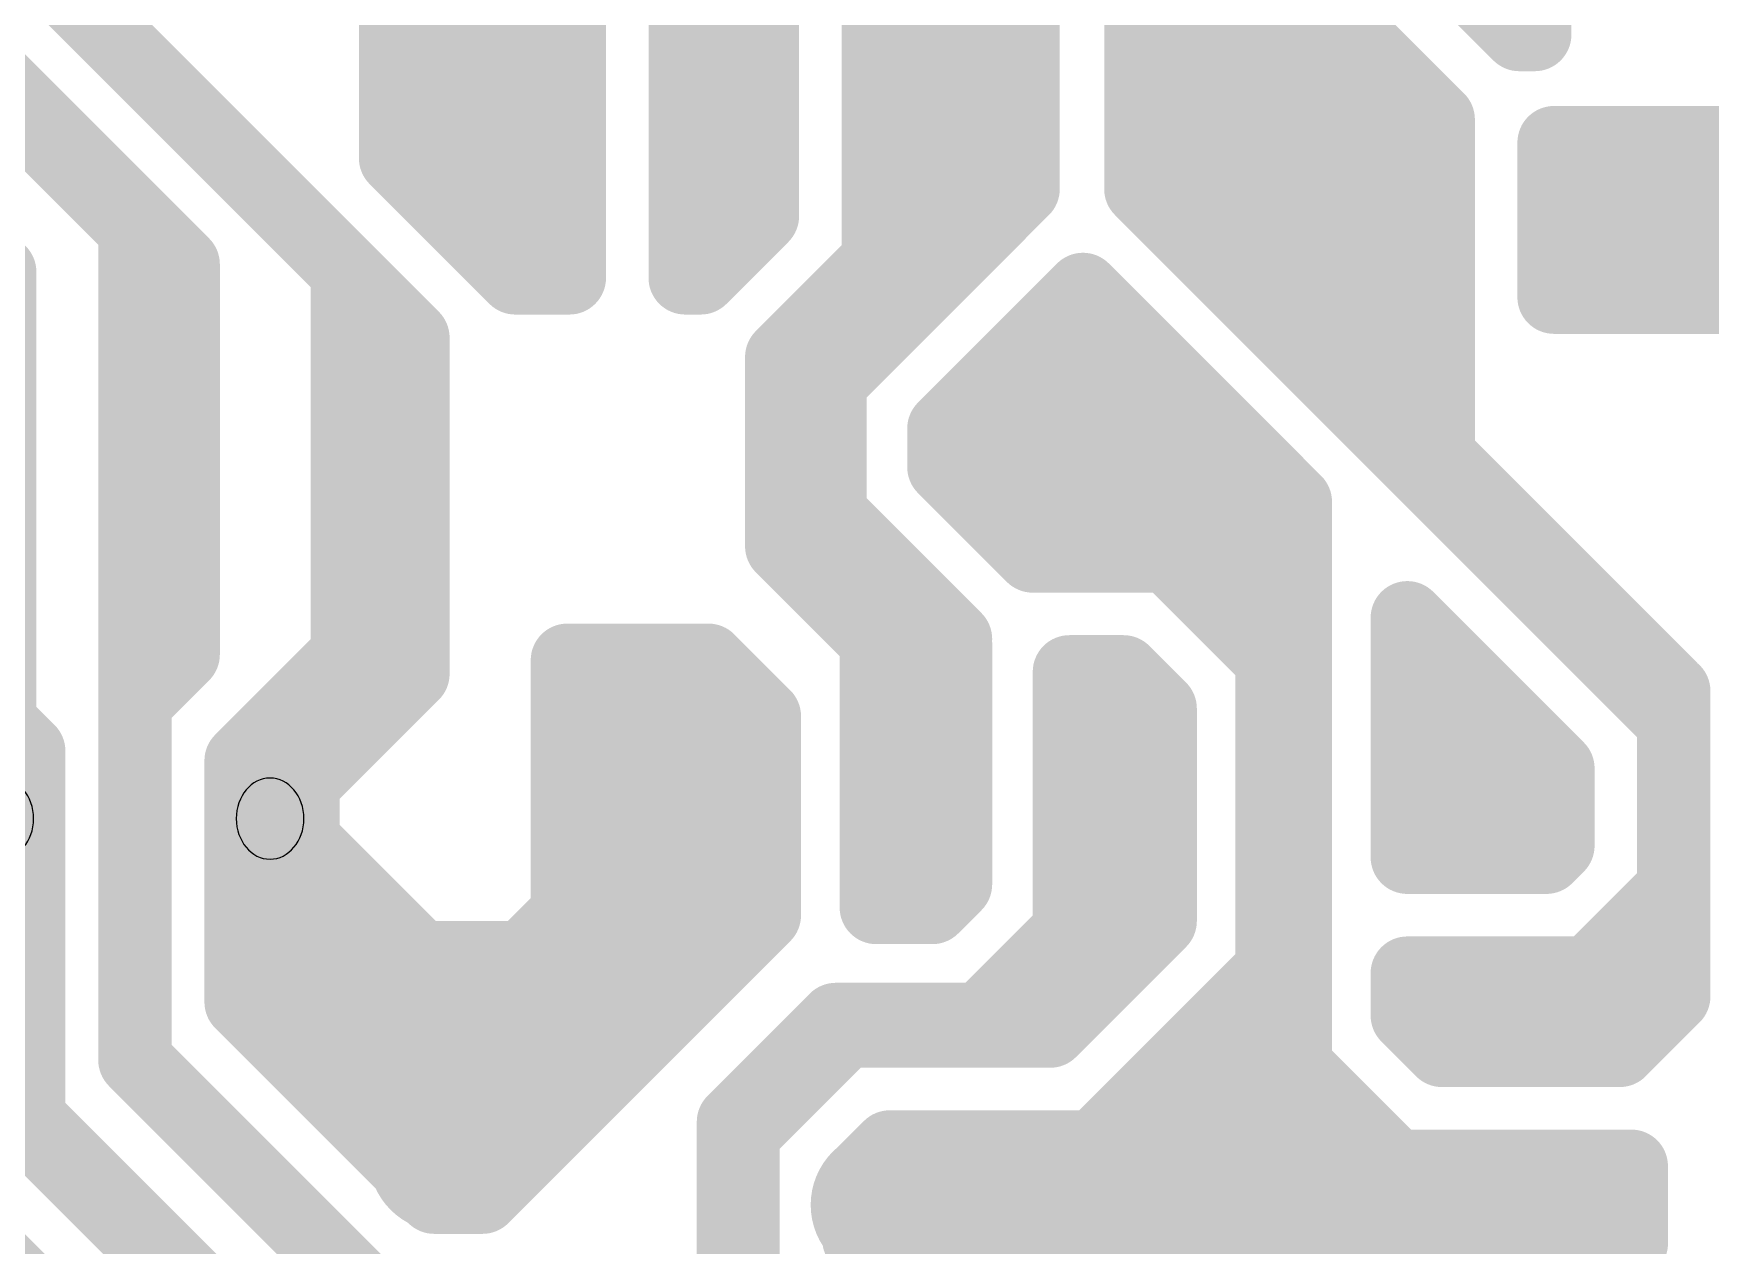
# Model space of a CAD drawing. Extents: x 13 to 23.9, y 0.2 to 11.6.
# Drawn here: x 15.242 to 16.111, y 8.879 to 9.506 of the extents above; entities that cross this region are included whole.
import ezdxf

# ---------------------------------------------------------------- set-up
doc = ezdxf.new("R2010")
doc.units = 0
doc.header["$MEASUREMENT"] = 0
doc.layers.add('BOTTOM', color=250, linetype='Continuous')
doc.layers.get('0').off()

# ---------------------------------------------------------------- blocks, each defined once
blk = doc.blocks.new('UNIT_DISC')
at = {"linetype": 'Continuous', "const_width": 0.5}
blk.add_lwpolyline([(0.25, 0, 1), (-0.25, 0, 1)], format="xyb", close=True, dxfattribs=at)
blk = doc.blocks.new('SHAPE_OV_780_1000_0_0_0_0')
at = {"linetype": 'Continuous', "const_width": 0.078}
blk.add_lwpolyline([(0, -0.011), (0, 0.011)], dxfattribs=at)
at = {"xscale": 0.078, "yscale": 0.078, "zscale": 0.078}
for p in [(0, 0.011), (0, -0.011)]:
    blk.add_blockref('UNIT_DISC', p, dxfattribs=at)
blk = doc.blocks.new('P_OX78Y100D17A')
at = {"layer": 'BOTTOM'}
blk.add_blockref('SHAPE_OV_780_1000_0_0_0_0', (0, 0), dxfattribs=at)
blk = doc.blocks.new('Q3')
for p in [(15.6, 9.1), (15.7, 9.1), (15.8, 9.1)]:
    blk.add_blockref('P_OX78Y100D17A', p)
blk = doc.blocks.new('SHAPE_EL_780_780_0_0_0_0')
at = {"xscale": 0.078, "yscale": 0.078, "zscale": 0.078}
blk.add_blockref('UNIT_DISC', (0, 0), dxfattribs=at)
blk = doc.blocks.new('P_EX78Y78D16A')
at = {"layer": 'BOTTOM'}
blk.add_blockref('SHAPE_EL_780_780_0_0_0_0', (0, 0), dxfattribs=at)
blk = doc.blocks.new('C15')
for p in [(15.95, 9.399), (16.05, 9.399)]:
    blk.add_blockref('P_EX78Y78D16A', p)
blk = doc.blocks.new('Q4')
for p in [(15.5, 9.45), (15.6, 9.45), (15.7, 9.45)]:
    blk.add_blockref('P_OX78Y100D17A', p)
blk = doc.blocks.new('SHAPE_OV_1000_780_0_0_0_0')
at = {"linetype": 'Continuous', "const_width": 0.078}
blk.add_lwpolyline([(-0.011, 0), (0.011, 0)], dxfattribs=at)
at = {"xscale": 0.078, "yscale": 0.078, "zscale": 0.078}
for p in [(-0.011, 0), (0.011, 0)]:
    blk.add_blockref('UNIT_DISC', p, dxfattribs=at)
blk = doc.blocks.new('P_OX100Y78D16A')
at = {"layer": 'BOTTOM'}
blk.add_blockref('SHAPE_OV_1000_780_0_0_0_0', (0, 0), dxfattribs=at)
blk = doc.blocks.new('U3')
for p in [(16, 9.1), (16.3, 9.1), (16, 9), (16.3, 9), (16, 8.9), (16.3, 8.9), (16, 8.8), (16.3, 8.8)]:
    blk.add_blockref('P_OX100Y78D16A', p)
blk = doc.blocks.new('SHAPE_EL_700_840_0_0_0_0')
at = {"xscale": 0.07, "yscale": 0.084, "zscale": 0.084}
blk.add_blockref('UNIT_DISC', (0, 0), dxfattribs=at)
blk = doc.blocks.new('P_EX70Y84D16A')
at = {"layer": 'BOTTOM'}
blk.add_blockref('SHAPE_EL_700_840_0_0_0_0', (0, 0), dxfattribs=at)
blk = doc.blocks.new('C11')
for p in [(15.225, 9.1), (15.365, 9.1)]:
    blk.add_blockref('P_EX70Y84D16A', p)
blk = doc.blocks.new('J8')
for p in [(15.055, 8.925), (15.455, 8.925)]:
    blk.add_blockref('P_EX78Y78D16A', p)
blk = doc.blocks.new('R23')
for p in [(15.684, 8.9), (15.685, 8.5)]:
    blk.add_blockref('P_EX78Y78D16A', p)
blk = doc.blocks.new('R22')
for p in [(15.884, 8.9), (15.885, 8.5)]:
    blk.add_blockref('P_EX78Y78D16A', p)
blk = doc.blocks.new('C10')
for p in [(15.785, 8.9), (15.785, 8.6)]:
    blk.add_blockref('P_EX78Y78D16A', p)
blk = doc.blocks.new('POLY_S4_L2_26408')
at = {"layer": 'BOTTOM'}
blk.add_solid([(16.03, 9.37), (16.27, 9.37), (16.03, 9.45), (16.27, 9.45)], dxfattribs=at)

msp = doc.modelspace()

# ---------------------------------------------------------------- linework, layer by layer
at = {"layer": 'BOTTOM', "linetype": 'Continuous'}
for points, const_width in [([(15.52, 9.38), (15.52, 9.688)], 0.038), ([(15.484, 9.46), (15.484, 9.676)], 0.038), ([(15.5, 9.45), (15.5, 9.687)], 0.02), ([(15.58, 9.38), (15.58, 9.682)], 0.038), ([(15.461, 9.443), (15.461, 9.67)], 0.038), ([(15.43, 9.442), (15.43, 9.632)], 0.038), ([(15.755, 9.426), (15.755, 9.635)], 0.038), ([(15.816, 9.426), (15.816, 9.636)], 0.038), ([(15.6, 9.45), (15.6, 9.625)], 0.02), ([(15.182, 9.606), (15.439, 9.349)], 0.038), ([(15.7, 9.4), (15.7, 9.6)], 0.038), ([(15.85, 9.5), (15.85, 9.6)], 0.038), ([(15.7, 9.45), (15.7, 9.6)], 0.02), ([(15.727, 9.473), (15.727, 9.59)], 0.038), ([(15.85, 9.5), (15.85, 9.6)], 0.02), ([(15.946, 9.572), (16.012, 9.506)], 0.038), ([(15.68, 9.389), (15.68, 9.551)], 0.038), ([(15.886, 9.546), (15.97, 9.462)], 0.038), ([(16.02, 9.506), (16.02, 9.536)], 0.038), ([(15.62, 9.412), (15.62, 9.528)], 0.038), ([(15.868, 9.526), (15.956, 9.438)], 0.038), ([(15.183, 9.524), (15.32, 9.387)], 0.038), ([(15.85, 9.5), (15.95, 9.4)], 0.038), ([(16.012, 9.506), (16.02, 9.506)], 0.038), ([(15.21, 9.49), (15.295, 9.405)], 0.038), ([(15.835, 9.487), (15.836, 9.486)], 0.038), ([(15.835, 9.487), (15.838, 9.487)], 0.038), ([(15.836, 9.448), (15.836, 9.486)], 0.038), ([(15.838, 9.487), (15.94, 9.385)], 0.038), ([(15.85, 9.5), (15.95, 9.4)], 0.02), ([(15.97, 9.288), (15.97, 9.462)], 0.038), ([(15.47, 9.429), (15.47, 9.451)], 0.038), ([(15.47, 9.451), (15.491, 9.451)], 0.038), ([(15.491, 9.399), (15.491, 9.451)], 0.038), ([(15.6, 9.412), (15.6, 9.45)], 0.038), ([(15.725, 9.425), (15.725, 9.45)], 0.038), ([(15.836, 9.448), (15.937, 9.347)], 0.038), ([(16.03, 9.45), (16.27, 9.45)], 0.038), ([(16.03, 9.37), (16.03, 9.45)], 0.038), ([(15.43, 9.442), (15.492, 9.38)], 0.038), ([(15.7, 9.4), (15.7, 9.45)], 0.02), ([(16.03, 9.446), (16.262, 9.446)], 0.038), ([(15.956, 9.401), (15.956, 9.438)], 0.038), ([(15.47, 9.429), (15.477, 9.422)], 0.038), ([(15.655, 9.326), (15.755, 9.426)], 0.038), ([(15.7, 9.4), (15.7, 9.437)], 0.02), ([(15.816, 9.426), (16.086, 9.156)], 0.038), ([(15.194, 9.414), (15.225, 9.383)], 0.038), ([(15.295, 9.104), (15.295, 9.405)], 0.038), ([(15.588, 9.38), (15.62, 9.412)], 0.038), ([(15.65, 9.35), (15.7, 9.4)], 0.038), ([(15.95, 9.3), (15.95, 9.4)], 0.038), ([(15.32, 9.257), (15.32, 9.387)], 0.038), ([(15.63, 9.339), (15.68, 9.389)], 0.038), ([(15.65, 9.35), (15.7, 9.4)], 0.02), ([(15.95, 9.299), (15.95, 9.4)], 0.02), ([(15.225, 9.188), (15.225, 9.383)], 0.038), ([(15.405, 9.319), (15.405, 9.38)], 0.038), ([(15.492, 9.38), (15.52, 9.38)], 0.038), ([(15.58, 9.38), (15.588, 9.38)], 0.038), ([(15.714, 9.302), (15.786, 9.374)], 0.038), ([(15.786, 9.374), (15.896, 9.264)], 0.038), ([(16.03, 9.37), (16.27, 9.37)], 0.038), ([(15.439, 9.277), (15.439, 9.349)], 0.038), ([(15.65, 9.25), (15.65, 9.35)], 0.038), ([(15.725, 9.3), (15.775, 9.35)], 0.038), ([(15.775, 9.35), (15.787, 9.35)], 0.038), ([(15.937, 9.338), (15.937, 9.347)], 0.038), ([(15.405, 9.3), (15.405, 9.335)], 0.038), ([(15.63, 9.241), (15.63, 9.339)], 0.038), ([(15.65, 9.25), (15.65, 9.35)], 0.02), ([(15.773, 9.337), (15.79, 9.337)], 0.038), ([(15.79, 9.337), (15.886, 9.241)], 0.038), ([(15.32, 9.185), (15.32, 9.33)], 0.038), ([(15.439, 9.175), (15.439, 9.327)], 0.038), ([(15.315, 9.19), (15.315, 9.32)], 0.038), ([(15.405, 9.185), (15.405, 9.32)], 0.038), ([(15.655, 9.258), (15.655, 9.326)], 0.038), ([(15.714, 9.282), (15.714, 9.302)], 0.038), ([(15.75, 9.3), (15.799, 9.3)], 0.038), ([(15.799, 9.3), (15.887, 9.212)], 0.038), ([(15.95, 9.3), (16.087, 9.163)], 0.038), ([(15.737, 9.3), (15.8, 9.3)], 0.02), ([(15.8, 9.3), (15.887, 9.213)], 0.02), ([(15.95, 9.299), (16.087, 9.162)], 0.02), ([(15.97, 9.288), (16.09, 9.168)], 0.038), ([(15.714, 9.282), (15.76, 9.236)], 0.038), ([(15.746, 9.272), (15.761, 9.257)], 0.038), ([(15.746, 9.272), (15.814, 9.272)], 0.038), ([(15.175, 9.265), (15.225, 9.215)], 0.038), ([(15.655, 9.258), (15.72, 9.193)], 0.038), ([(15.761, 9.257), (15.826, 9.257)], 0.038), ([(15.896, 8.972), (15.896, 9.264)], 0.038), ([(15.65, 9.25), (15.7, 9.2)], 0.038), ([(15.63, 9.241), (15.679, 9.192)], 0.038), ([(15.65, 9.25), (15.7, 9.2)], 0.02), ([(15.886, 9.227), (15.886, 9.241)], 0.038), ([(16, 9.249), (16.087, 9.162)], 0.02), ([(15.76, 9.236), (15.83, 9.236)], 0.038), ([(15.83, 9.236), (15.884, 9.182)], 0.038), ([(15.225, 9.15), (15.225, 9.215)], 0.038), ([(15.887, 9.012), (15.887, 9.212)], 0.038), ([(15.7, 9.112), (15.7, 9.2)], 0.038), ([(15.887, 9.012), (15.887, 9.213)], 0.02), ([(15.954, 9.08), (15.954, 9.204)], 0.038), ([(15.954, 9.204), (16.032, 9.126)], 0.038), ([(15.295, 9.17), (15.315, 9.19)], 0.038), ([(15.295, 9.093), (15.295, 9.188)], 0.038), ([(15.679, 9.054), (15.679, 9.192)], 0.038), ([(15.7, 9.1), (15.7, 9.2)], 0.02), ([(15.72, 9.066), (15.72, 9.191)], 0.038), ([(15.295, 9.16), (15.32, 9.185)], 0.038), ([(15.35, 9.13), (15.405, 9.185)], 0.038), ([(15.519, 9.182), (15.592, 9.182)], 0.038), ([(15.519, 9.051), (15.519, 9.182)], 0.038), ([(15.592, 9.182), (15.621, 9.153)], 0.038), ([(15.884, 9.022), (15.884, 9.182)], 0.038), ([(15.295, 9.125), (15.295, 9.17)], 0.038), ([(15.377, 9.113), (15.439, 9.175)], 0.038), ([(15.779, 9.038), (15.779, 9.176)], 0.038), ([(15.779, 9.176), (15.807, 9.176)], 0.038), ([(15.807, 9.176), (15.826, 9.157)], 0.038), ([(15.295, 9.035), (15.295, 9.165)], 0.038), ([(16.092, 9.06), (16.092, 9.166)], 0.038), ([(15.295, 9.105), (15.295, 9.16)], 0.038), ([(15.548, 9.145), (15.548, 9.155)], 0.038), ([(15.548, 9.155), (15.599, 9.155)], 0.038), ([(15.621, 9.103), (15.621, 9.153)], 0.038), ([(15.803, 9.084), (15.803, 9.154)], 0.038), ([(15.826, 9.047), (15.826, 9.157)], 0.038), ([(16.087, 9.037), (16.087, 9.162)], 0.02), ([(15.225, 9.15), (15.24, 9.135)], 0.038), ([(15.382, 9.064), (15.382, 9.15)], 0.038), ([(15.548, 9.145), (15.55, 9.145)], 0.038), ([(15.55, 9.145), (15.598, 9.145)], 0.038), ([(15.556, 9.092), (15.556, 9.144)], 0.038), ([(15.598, 9.144), (15.598, 9.145)], 0.038), ([(15.598, 9.119), (15.598, 9.144)], 0.038), ([(15.976, 9.15), (15.996, 9.13)], 0.038), ([(15.24, 8.945), (15.24, 9.135)], 0.038), ([(15.362, 9.1), (15.362, 9.149)], 0.02), ([(15.587, 9.075), (15.587, 9.137)], 0.038), ([(15.35, 9.005), (15.35, 9.13)], 0.038), ([(15.556, 9.054), (15.556, 9.128)], 0.038), ([(15.996, 9.092), (15.996, 9.13)], 0.038), ([(15.621, 9.05), (15.621, 9.122)], 0.038), ([(15.975, 9.087), (15.975, 9.125)], 0.038), ([(16.032, 9.086), (16.032, 9.126)], 0.038), ([(15.377, 9.094), (15.377, 9.113)], 0.038), ([(15.592, 9.057), (15.592, 9.117)], 0.038), ([(15.7, 9.087), (15.7, 9.112)], 0.038), ([(16.092, 9.008), (16.092, 9.108)], 0.038), ([(15.368, 9.1), (15.369, 9.1)], 0.038), ([(15.37, 9.098), (15.37, 9.1)], 0.038), ([(15.377, 9.094), (15.443, 9.028)], 0.038), ([(15.8, 9.037), (15.8, 9.1)], 0.038), ([(15.8, 9.037), (15.8, 9.1)], 0.02), ([(16.026, 9.08), (16.032, 9.086)], 0.038), ([(15.6, 9.05), (15.6, 9.087)], 0.02), ([(15.954, 9.08), (16.026, 9.08)], 0.038), ([(15.708, 9.054), (15.72, 9.066)], 0.038), ([(15.826, 9.047), (15.826, 9.074)], 0.038), ([(15.295, 8.975), (15.295, 9.065)], 0.038), ([(15.379, 9.051), (15.379, 9.06)], 0.038), ([(15.464, 8.929), (15.592, 9.057)], 0.038), ([(16.048, 9.02), (16.09, 9.062)], 0.038), ([(15.13, 9.05), (15.33, 8.85)], 0.038), ([(15.379, 9.05), (15.379, 9.051)], 0.038), ([(15.475, 8.904), (15.621, 9.05)], 0.038), ([(15.496, 9.028), (15.519, 9.051)], 0.038), ([(15.512, 9.01), (15.556, 9.054)], 0.038), ([(15.679, 9.054), (15.708, 9.054)], 0.038), ([(15.37, 9.025), (15.37, 9.045)], 0.038), ([(15.385, 9.045), (15.45, 8.98)], 0.038), ([(15.55, 9), (15.6, 9.05)], 0.02), ([(15.733, 8.996), (15.78, 9.043)], 0.038), ([(15.769, 8.99), (15.826, 9.047)], 0.038), ([(16.05, 9), (16.087, 9.037)], 0.038), ([(15.066, 9.024), (15.256, 8.834)], 0.038), ([(15.37, 9.025), (15.46, 8.935)], 0.038), ([(15.443, 9.028), (15.496, 9.028)], 0.038), ([(15.75, 8.987), (15.8, 9.037)], 0.02), ([(16.05, 9), (16.087, 9.037)], 0.02), ([(15.792, 8.93), (15.884, 9.022)], 0.038), ([(15.954, 9.02), (16.048, 9.02)], 0.038), ([(15.954, 8.998), (15.954, 9.018)], 0.038), ([(15.083, 9.013), (15.271, 8.825)], 0.038), ([(15.35, 9.005), (15.45, 8.905)], 0.038), ([(15.446, 9.01), (15.512, 9.01)], 0.038), ([(15.85, 8.975), (15.887, 9.012)], 0.038), ([(16.064, 8.98), (16.092, 9.008)], 0.038), ([(15.46, 9), (15.515, 9)], 0.038), ([(15.85, 8.975), (15.887, 9.012)], 0.02), ([(15.954, 8.998), (15.972, 8.98)], 0.038), ([(15.975, 9), (16.037, 9)], 0.038), ([(16, 9), (16.05, 9)], 0.038), ([(15.605, 8.943), (15.658, 8.996)], 0.038), ([(15.61, 8.937), (15.663, 8.99)], 0.038), ([(15.658, 8.996), (15.733, 8.996)], 0.038), ([(15.663, 8.99), (15.769, 8.99)], 0.038), ([(16.025, 9), (16.05, 9)], 0.02), ([(15.45, 8.98), (15.51, 8.98)], 0.038), ([(15.477, 8.963), (15.477, 8.985)], 0.038), ([(15.972, 8.98), (16.064, 8.98)], 0.038), ([(15.295, 8.975), (15.425, 8.845)], 0.038), ([(15.295, 8.975), (15.42, 8.85)], 0.038), ([(15.85, 8.9), (15.85, 8.975)], 0.038), ([(15.896, 8.972), (15.948, 8.92)], 0.038), ([(15.452, 8.938), (15.477, 8.963)], 0.038), ([(15.85, 8.9), (15.85, 8.975)], 0.02), ([(15.862, 8.966), (15.926, 8.902)], 0.038), ([(15.24, 8.945), (15.4, 8.785)], 0.038), ([(15.605, 8.852), (15.605, 8.943)], 0.038), ([(15.61, 8.858), (15.61, 8.937)], 0.038), ([(15.815, 8.917), (15.836, 8.938)], 0.038), ([(15.67, 8.914), (15.686, 8.93)], 0.038), ([(15.686, 8.93), (15.792, 8.93)], 0.038), ([(15.874, 8.912), (15.887, 8.925)], 0.038), ([(15.948, 8.92), (16.044, 8.92)], 0.038), ([(16.017, 8.92), (16.07, 8.92)], 0.038), ([(16.044, 8.88), (16.044, 8.92)], 0.038), ([(16.07, 8.88), (16.07, 8.92)], 0.038), ([(15.67, 8.882), (15.67, 8.914)], 0.038), ([(15.815, 8.89), (15.815, 8.917)], 0.038), ([(15.837, 8.912), (15.874, 8.912)], 0.038), ([(15.45, 8.904), (15.475, 8.904)], 0.038), ([(15.926, 8.902), (15.98, 8.902)], 0.038), ([(15.7, 8.9), (15.85, 8.9)], 0.038), ([(15.85, 8.9), (16, 8.9)], 0.038), ([(16, 8.9), (16.05, 8.9)], 0.038), ([(15.712, 8.9), (15.85, 8.9)], 0.02), ([(15.85, 8.9), (16, 8.9)], 0.02), ([(15.67, 8.882), (15.686, 8.866)], 0.038), ([(15.89, 8.866), (15.904, 8.88)], 0.038), ([(15.904, 8.88), (16.044, 8.88)], 0.038), ([(16.04, 8.88), (16.07, 8.88)], 0.038), ([(15.686, 8.866), (15.89, 8.866)], 0.038)]:
    msp.add_lwpolyline(points, dxfattribs=dict(at, const_width=const_width))

# ---------------------------------------------------------------- block references
for name in ['Q4', 'POLY_S4_L2_26408', 'C15', 'Q3', 'C11', 'U3', 'J8', 'R23', 'C10', 'R22']:
    msp.add_blockref(name, (0, 0))
at = {"layer": 'BOTTOM'}
for p, xscale, yscale, zscale in [((15.85, 9.5), 0.038, 0.038, 0.038), ((15.85, 9.5), 0.038, 0.038, 0.038), ((16.012, 9.506), 0.038, 0.038, 0.038), ((16.012, 9.506), 0.038, 0.038, 0.038), ((16.02, 9.506), 0.038, 0.038, 0.038), ((16.02, 9.506), 0.038, 0.038, 0.038), ((15.835, 9.487), 0.038, 0.038, 0.038), ((15.835, 9.487), 0.038, 0.038, 0.038), ((15.836, 9.486), 0.038, 0.038, 0.038), ((15.836, 9.486), 0.038, 0.038, 0.038), ((15.838, 9.487), 0.038, 0.038, 0.038), ((15.838, 9.487), 0.038, 0.038, 0.038), ((15.85, 9.5), 0.02, 0.02, 0.02), ((15.85, 9.5), 0.02, 0.02, 0.02), ((15.727, 9.473), 0.038, 0.038, 0.038), ((15.484, 9.46), 0.038, 0.038, 0.038), ((15.97, 9.462), 0.038, 0.038, 0.038), ((15.97, 9.462), 0.038, 0.038, 0.038), ((15.47, 9.451), 0.038, 0.038, 0.038), ((15.47, 9.451), 0.038, 0.038, 0.038), ((15.491, 9.451), 0.038, 0.038, 0.038), ((15.491, 9.451), 0.038, 0.038, 0.038), ((15.6, 9.45), 0.038, 0.038, 0.038), ((15.725, 9.45), 0.038, 0.038, 0.038), ((15.836, 9.448), 0.038, 0.038, 0.038), ((15.836, 9.448), 0.038, 0.038, 0.038), ((16.03, 9.45), 0.038, 0.038, 0.038), ((16.03, 9.45), 0.038, 0.038, 0.038), ((15.43, 9.442), 0.038, 0.038, 0.038), ((15.43, 9.442), 0.038, 0.038, 0.038), ((15.461, 9.443), 0.038, 0.038, 0.038), ((15.5, 9.45), 0.02, 0.02, 0.02), ((15.6, 9.45), 0.02, 0.02, 0.02), ((15.7, 9.45), 0.02, 0.02, 0.02), ((15.7, 9.45), 0.02, 0.02, 0.02), ((16.03, 9.446), 0.038, 0.038, 0.038), ((15.956, 9.438), 0.038, 0.038, 0.038), ((15.956, 9.438), 0.038, 0.038, 0.038), ((15.47, 9.429), 0.038, 0.038, 0.038), ((15.47, 9.429), 0.038, 0.038, 0.038), ((15.477, 9.422), 0.038, 0.038, 0.038), ((15.7, 9.437), 0.02, 0.02, 0.02), ((15.725, 9.425), 0.038, 0.038, 0.038), ((15.755, 9.426), 0.038, 0.038, 0.038), ((15.755, 9.426), 0.038, 0.038, 0.038), ((15.816, 9.426), 0.038, 0.038, 0.038), ((15.816, 9.426), 0.038, 0.038, 0.038), ((15.295, 9.405), 0.038, 0.038, 0.038), ((15.295, 9.405), 0.038, 0.038, 0.038), ((15.6, 9.412), 0.038, 0.038, 0.038), ((15.62, 9.412), 0.038, 0.038, 0.038), ((15.62, 9.412), 0.038, 0.038, 0.038), ((15.491, 9.399), 0.038, 0.038, 0.038), ((15.7, 9.4), 0.038, 0.038, 0.038), ((15.7, 9.4), 0.038, 0.038, 0.038), ((15.95, 9.4), 0.038, 0.038, 0.038), ((15.95, 9.4), 0.038, 0.038, 0.038), ((15.956, 9.401), 0.038, 0.038, 0.038), ((15.32, 9.387), 0.038, 0.038, 0.038), ((15.32, 9.387), 0.038, 0.038, 0.038), ((15.68, 9.389), 0.038, 0.038, 0.038), ((15.68, 9.389), 0.038, 0.038, 0.038), ((15.7, 9.4), 0.02, 0.02, 0.02), ((15.7, 9.4), 0.02, 0.02, 0.02), ((15.7, 9.4), 0.02, 0.02, 0.02), ((15.95, 9.4), 0.02, 0.02, 0.02), ((15.95, 9.4), 0.02, 0.02, 0.02), ((15.225, 9.383), 0.038, 0.038, 0.038), ((15.225, 9.383), 0.038, 0.038, 0.038), ((15.405, 9.38), 0.038, 0.038, 0.038), ((15.492, 9.38), 0.038, 0.038, 0.038), ((15.492, 9.38), 0.038, 0.038, 0.038), ((15.52, 9.38), 0.038, 0.038, 0.038), ((15.52, 9.38), 0.038, 0.038, 0.038), ((15.58, 9.38), 0.038, 0.038, 0.038), ((15.58, 9.38), 0.038, 0.038, 0.038), ((15.588, 9.38), 0.038, 0.038, 0.038), ((15.588, 9.38), 0.038, 0.038, 0.038), ((15.94, 9.385), 0.038, 0.038, 0.038), ((15.786, 9.374), 0.038, 0.038, 0.038), ((15.786, 9.374), 0.038, 0.038, 0.038), ((16.03, 9.37), 0.038, 0.038, 0.038), ((16.03, 9.37), 0.038, 0.038, 0.038), ((15.439, 9.349), 0.038, 0.038, 0.038), ((15.439, 9.349), 0.038, 0.038, 0.038), ((15.65, 9.35), 0.038, 0.038, 0.038), ((15.65, 9.35), 0.038, 0.038, 0.038), ((15.775, 9.35), 0.038, 0.038, 0.038), ((15.775, 9.35), 0.038, 0.038, 0.038), ((15.787, 9.35), 0.038, 0.038, 0.038), ((15.937, 9.347), 0.038, 0.038, 0.038), ((15.937, 9.347), 0.038, 0.038, 0.038), ((15.405, 9.335), 0.038, 0.038, 0.038), ((15.63, 9.339), 0.038, 0.038, 0.038), ((15.63, 9.339), 0.038, 0.038, 0.038), ((15.65, 9.35), 0.02, 0.02, 0.02), ((15.65, 9.35), 0.02, 0.02, 0.02), ((15.773, 9.337), 0.038, 0.038, 0.038), ((15.79, 9.337), 0.038, 0.038, 0.038), ((15.79, 9.337), 0.038, 0.038, 0.038), ((15.937, 9.338), 0.038, 0.038, 0.038), ((15.32, 9.33), 0.038, 0.038, 0.038), ((15.439, 9.327), 0.038, 0.038, 0.038), ((15.315, 9.32), 0.038, 0.038, 0.038), ((15.405, 9.32), 0.038, 0.038, 0.038), ((15.405, 9.319), 0.038, 0.038, 0.038), ((15.655, 9.326), 0.038, 0.038, 0.038), ((15.655, 9.326), 0.038, 0.038, 0.038), ((15.714, 9.302), 0.038, 0.038, 0.038), ((15.714, 9.302), 0.038, 0.038, 0.038), ((15.405, 9.3), 0.038, 0.038, 0.038), ((15.725, 9.3), 0.038, 0.038, 0.038), ((15.75, 9.3), 0.038, 0.038, 0.038), ((15.799, 9.3), 0.038, 0.038, 0.038), ((15.799, 9.3), 0.038, 0.038, 0.038), ((15.95, 9.3), 0.038, 0.038, 0.038), ((15.95, 9.3), 0.038, 0.038, 0.038), ((15.737, 9.3), 0.02, 0.02, 0.02), ((15.8, 9.3), 0.02, 0.02, 0.02), ((15.8, 9.3), 0.02, 0.02, 0.02), ((15.95, 9.299), 0.02, 0.02, 0.02), ((15.95, 9.299), 0.02, 0.02, 0.02), ((15.97, 9.288), 0.038, 0.038, 0.038), ((15.97, 9.288), 0.038, 0.038, 0.038), ((15.439, 9.277), 0.038, 0.038, 0.038), ((15.714, 9.282), 0.038, 0.038, 0.038), ((15.714, 9.282), 0.038, 0.038, 0.038), ((15.746, 9.272), 0.038, 0.038, 0.038), ((15.746, 9.272), 0.038, 0.038, 0.038), ((15.814, 9.272), 0.038, 0.038, 0.038), ((15.32, 9.257), 0.038, 0.038, 0.038), ((15.655, 9.258), 0.038, 0.038, 0.038), ((15.655, 9.258), 0.038, 0.038, 0.038), ((15.761, 9.257), 0.038, 0.038, 0.038), ((15.761, 9.257), 0.038, 0.038, 0.038), ((15.826, 9.257), 0.038, 0.038, 0.038), ((15.896, 9.264), 0.038, 0.038, 0.038), ((15.896, 9.264), 0.038, 0.038, 0.038), ((15.65, 9.25), 0.038, 0.038, 0.038), ((15.65, 9.25), 0.038, 0.038, 0.038), ((15.63, 9.241), 0.038, 0.038, 0.038), ((15.63, 9.241), 0.038, 0.038, 0.038), ((15.65, 9.25), 0.02, 0.02, 0.02), ((15.65, 9.25), 0.02, 0.02, 0.02), ((15.886, 9.241), 0.038, 0.038, 0.038), ((15.886, 9.241), 0.038, 0.038, 0.038), ((16, 9.249), 0.02, 0.02, 0.02), ((15.76, 9.236), 0.038, 0.038, 0.038), ((15.76, 9.236), 0.038, 0.038, 0.038), ((15.83, 9.236), 0.038, 0.038, 0.038), ((15.83, 9.236), 0.038, 0.038, 0.038), ((15.886, 9.227), 0.038, 0.038, 0.038), ((15.225, 9.215), 0.038, 0.038, 0.038), ((15.225, 9.215), 0.038, 0.038, 0.038), ((15.887, 9.212), 0.038, 0.038, 0.038), ((15.887, 9.212), 0.038, 0.038, 0.038), ((15.7, 9.2), 0.038, 0.038, 0.038), ((15.7, 9.2), 0.038, 0.038, 0.038), ((15.887, 9.213), 0.02, 0.02, 0.02), ((15.887, 9.213), 0.02, 0.02, 0.02), ((15.954, 9.204), 0.038, 0.038, 0.038), ((15.954, 9.204), 0.038, 0.038, 0.038), ((15.225, 9.188), 0.038, 0.038, 0.038), ((15.295, 9.188), 0.038, 0.038, 0.038), ((15.315, 9.19), 0.038, 0.038, 0.038), ((15.315, 9.19), 0.038, 0.038, 0.038), ((15.679, 9.192), 0.038, 0.038, 0.038), ((15.679, 9.192), 0.038, 0.038, 0.038), ((15.7, 9.2), 0.02, 0.02, 0.02), ((15.7, 9.2), 0.02, 0.02, 0.02), ((15.72, 9.193), 0.038, 0.038, 0.038), ((15.72, 9.191), 0.038, 0.038, 0.038), ((15.32, 9.185), 0.038, 0.038, 0.038), ((15.32, 9.185), 0.038, 0.038, 0.038), ((15.405, 9.185), 0.038, 0.038, 0.038), ((15.405, 9.185), 0.038, 0.038, 0.038), ((15.519, 9.182), 0.038, 0.038, 0.038), ((15.519, 9.182), 0.038, 0.038, 0.038), ((15.592, 9.182), 0.038, 0.038, 0.038), ((15.592, 9.182), 0.038, 0.038, 0.038), ((15.884, 9.182), 0.038, 0.038, 0.038), ((15.884, 9.182), 0.038, 0.038, 0.038), ((15.295, 9.17), 0.038, 0.038, 0.038), ((15.295, 9.17), 0.038, 0.038, 0.038), ((15.439, 9.175), 0.038, 0.038, 0.038), ((15.439, 9.175), 0.038, 0.038, 0.038), ((15.779, 9.176), 0.038, 0.038, 0.038), ((15.779, 9.176), 0.038, 0.038, 0.038), ((15.807, 9.176), 0.038, 0.038, 0.038), ((15.807, 9.176), 0.038, 0.038, 0.038), ((15.295, 9.165), 0.038, 0.038, 0.038), ((16.087, 9.163), 0.038, 0.038, 0.038), ((16.09, 9.168), 0.038, 0.038, 0.038), ((16.092, 9.166), 0.038, 0.038, 0.038), ((15.295, 9.16), 0.038, 0.038, 0.038), ((15.295, 9.16), 0.038, 0.038, 0.038), ((15.548, 9.155), 0.038, 0.038, 0.038), ((15.548, 9.155), 0.038, 0.038, 0.038), ((15.599, 9.155), 0.038, 0.038, 0.038), ((15.621, 9.153), 0.038, 0.038, 0.038), ((15.621, 9.153), 0.038, 0.038, 0.038), ((15.803, 9.154), 0.038, 0.038, 0.038), ((15.826, 9.157), 0.038, 0.038, 0.038), ((15.826, 9.157), 0.038, 0.038, 0.038), ((16.086, 9.156), 0.038, 0.038, 0.038), ((16.087, 9.162), 0.02, 0.02, 0.02), ((16.087, 9.162), 0.02, 0.02, 0.02), ((16.087, 9.162), 0.02, 0.02, 0.02), ((15.225, 9.15), 0.038, 0.038, 0.038), ((15.225, 9.15), 0.038, 0.038, 0.038), ((15.382, 9.15), 0.038, 0.038, 0.038), ((15.548, 9.145), 0.038, 0.038, 0.038), ((15.548, 9.145), 0.038, 0.038, 0.038), ((15.55, 9.145), 0.038, 0.038, 0.038), ((15.55, 9.145), 0.038, 0.038, 0.038), ((15.556, 9.144), 0.038, 0.038, 0.038), ((15.598, 9.145), 0.038, 0.038, 0.038), ((15.598, 9.145), 0.038, 0.038, 0.038), ((15.598, 9.144), 0.038, 0.038, 0.038), ((15.598, 9.144), 0.038, 0.038, 0.038), ((15.976, 9.15), 0.038, 0.038, 0.038), ((15.24, 9.135), 0.038, 0.038, 0.038), ((15.24, 9.135), 0.038, 0.038, 0.038), ((15.362, 9.149), 0.02, 0.02, 0.02), ((15.587, 9.137), 0.038, 0.038, 0.038), ((15.35, 9.13), 0.038, 0.038, 0.038), ((15.35, 9.13), 0.038, 0.038, 0.038), ((15.556, 9.128), 0.038, 0.038, 0.038), ((15.996, 9.13), 0.038, 0.038, 0.038), ((15.996, 9.13), 0.038, 0.038, 0.038), ((15.295, 9.125), 0.038, 0.038, 0.038), ((15.598, 9.119), 0.038, 0.038, 0.038), ((15.621, 9.122), 0.038, 0.038, 0.038), ((15.975, 9.125), 0.038, 0.038, 0.038), ((16.032, 9.126), 0.038, 0.038, 0.038), ((16.032, 9.126), 0.038, 0.038, 0.038), ((15.377, 9.113), 0.038, 0.038, 0.038), ((15.377, 9.113), 0.038, 0.038, 0.038), ((15.592, 9.117), 0.038, 0.038, 0.038), ((15.7, 9.112), 0.038, 0.038, 0.038), ((15.7, 9.112), 0.038, 0.038, 0.038), ((15.295, 9.105), 0.038, 0.038, 0.038), ((15.295, 9.104), 0.038, 0.038, 0.038), ((15.621, 9.103), 0.038, 0.038, 0.038), ((16.092, 9.108), 0.038, 0.038, 0.038), ((15.295, 9.093), 0.038, 0.038, 0.038), ((15.368, 9.1), 0.038, 0.038, 0.038), ((15.369, 9.1), 0.038, 0.038, 0.038), ((15.37, 9.1), 0.038, 0.038, 0.038), ((15.37, 9.098), 0.038, 0.038, 0.038), ((15.377, 9.094), 0.038, 0.038, 0.038), ((15.377, 9.094), 0.038, 0.038, 0.038), ((15.556, 9.092), 0.038, 0.038, 0.038), ((15.8, 9.1), 0.038, 0.038, 0.038), ((15.996, 9.092), 0.038, 0.038, 0.038), ((15.362, 9.1), 0.02, 0.02, 0.02), ((15.7, 9.087), 0.038, 0.038, 0.038), ((15.7, 9.1), 0.02, 0.02, 0.02), ((15.803, 9.084), 0.038, 0.038, 0.038), ((15.8, 9.1), 0.02, 0.02, 0.02), ((15.975, 9.087), 0.038, 0.038, 0.038), ((16.032, 9.086), 0.038, 0.038, 0.038), ((16.032, 9.086), 0.038, 0.038, 0.038), ((15.587, 9.075), 0.038, 0.038, 0.038), ((15.6, 9.087), 0.02, 0.02, 0.02), ((15.954, 9.08), 0.038, 0.038, 0.038), ((15.954, 9.08), 0.038, 0.038, 0.038), ((16.026, 9.08), 0.038, 0.038, 0.038), ((16.026, 9.08), 0.038, 0.038, 0.038), ((15.72, 9.066), 0.038, 0.038, 0.038), ((15.72, 9.066), 0.038, 0.038, 0.038), ((15.826, 9.074), 0.038, 0.038, 0.038), ((15.295, 9.065), 0.038, 0.038, 0.038), ((15.379, 9.06), 0.038, 0.038, 0.038), ((15.382, 9.064), 0.038, 0.038, 0.038), ((15.592, 9.057), 0.038, 0.038, 0.038), ((15.592, 9.057), 0.038, 0.038, 0.038), ((16.09, 9.062), 0.038, 0.038, 0.038), ((16.092, 9.06), 0.038, 0.038, 0.038), ((15.379, 9.051), 0.038, 0.038, 0.038), ((15.379, 9.051), 0.038, 0.038, 0.038), ((15.379, 9.05), 0.038, 0.038, 0.038), ((15.519, 9.051), 0.038, 0.038, 0.038), ((15.519, 9.051), 0.038, 0.038, 0.038), ((15.556, 9.054), 0.038, 0.038, 0.038), ((15.556, 9.054), 0.038, 0.038, 0.038), ((15.621, 9.05), 0.038, 0.038, 0.038), ((15.621, 9.05), 0.038, 0.038, 0.038), ((15.679, 9.054), 0.038, 0.038, 0.038), ((15.679, 9.054), 0.038, 0.038, 0.038), ((15.708, 9.054), 0.038, 0.038, 0.038), ((15.708, 9.054), 0.038, 0.038, 0.038), ((15.37, 9.045), 0.038, 0.038, 0.038), ((15.385, 9.045), 0.038, 0.038, 0.038), ((15.6, 9.05), 0.02, 0.02, 0.02), ((15.6, 9.05), 0.02, 0.02, 0.02), ((15.78, 9.043), 0.038, 0.038, 0.038), ((15.826, 9.047), 0.038, 0.038, 0.038), ((15.826, 9.047), 0.038, 0.038, 0.038), ((15.826, 9.047), 0.038, 0.038, 0.038), ((15.295, 9.035), 0.038, 0.038, 0.038), ((15.779, 9.038), 0.038, 0.038, 0.038), ((15.8, 9.037), 0.038, 0.038, 0.038), ((16.087, 9.037), 0.038, 0.038, 0.038), ((15.37, 9.025), 0.038, 0.038, 0.038), ((15.37, 9.025), 0.038, 0.038, 0.038), ((15.443, 9.028), 0.038, 0.038, 0.038), ((15.443, 9.028), 0.038, 0.038, 0.038), ((15.496, 9.028), 0.038, 0.038, 0.038), ((15.496, 9.028), 0.038, 0.038, 0.038), ((15.8, 9.037), 0.02, 0.02, 0.02), ((15.8, 9.037), 0.02, 0.02, 0.02), ((16.087, 9.037), 0.02, 0.02, 0.02), ((16.087, 9.037), 0.02, 0.02, 0.02), ((15.884, 9.022), 0.038, 0.038, 0.038), ((15.884, 9.022), 0.038, 0.038, 0.038), ((15.954, 9.02), 0.038, 0.038, 0.038), ((15.954, 9.018), 0.038, 0.038, 0.038), ((16.048, 9.02), 0.038, 0.038, 0.038), ((16.048, 9.02), 0.038, 0.038, 0.038), ((15.35, 9.005), 0.038, 0.038, 0.038), ((15.35, 9.005), 0.038, 0.038, 0.038), ((15.446, 9.01), 0.038, 0.038, 0.038), ((15.512, 9.01), 0.038, 0.038, 0.038), ((15.512, 9.01), 0.038, 0.038, 0.038), ((15.887, 9.012), 0.038, 0.038, 0.038), ((15.887, 9.012), 0.038, 0.038, 0.038), ((16.092, 9.008), 0.038, 0.038, 0.038), ((16.092, 9.008), 0.038, 0.038, 0.038), ((15.46, 9), 0.038, 0.038, 0.038), ((15.515, 9), 0.038, 0.038, 0.038), ((15.887, 9.012), 0.02, 0.02, 0.02), ((15.887, 9.012), 0.02, 0.02, 0.02), ((15.954, 8.998), 0.038, 0.038, 0.038), ((15.954, 8.998), 0.038, 0.038, 0.038), ((15.975, 9), 0.038, 0.038, 0.038), ((16, 9), 0.038, 0.038, 0.038), ((16.037, 9), 0.038, 0.038, 0.038), ((16.05, 9), 0.038, 0.038, 0.038), ((16.05, 9), 0.038, 0.038, 0.038), ((15.55, 9), 0.02, 0.02, 0.02), ((15.658, 8.996), 0.038, 0.038, 0.038), ((15.658, 8.996), 0.038, 0.038, 0.038), ((15.663, 8.99), 0.038, 0.038, 0.038), ((15.663, 8.99), 0.038, 0.038, 0.038), ((15.733, 8.996), 0.038, 0.038, 0.038), ((15.733, 8.996), 0.038, 0.038, 0.038), ((15.769, 8.99), 0.038, 0.038, 0.038), ((15.769, 8.99), 0.038, 0.038, 0.038), ((16.025, 9), 0.02, 0.02, 0.02), ((16.05, 9), 0.02, 0.02, 0.02), ((16.05, 9), 0.02, 0.02, 0.02), ((15.45, 8.98), 0.038, 0.038, 0.038), ((15.45, 8.98), 0.038, 0.038, 0.038), ((15.477, 8.985), 0.038, 0.038, 0.038), ((15.51, 8.98), 0.038, 0.038, 0.038), ((15.972, 8.98), 0.038, 0.038, 0.038), ((15.972, 8.98), 0.038, 0.038, 0.038), ((16.064, 8.98), 0.038, 0.038, 0.038), ((16.064, 8.98), 0.038, 0.038, 0.038), ((15.295, 8.975), 0.038, 0.038, 0.038), ((15.295, 8.975), 0.038, 0.038, 0.038), ((15.295, 8.975), 0.038, 0.038, 0.038), ((15.75, 8.987), 0.02, 0.02, 0.02), ((15.85, 8.975), 0.038, 0.038, 0.038), ((15.85, 8.975), 0.038, 0.038, 0.038), ((15.896, 8.972), 0.038, 0.038, 0.038), ((15.896, 8.972), 0.038, 0.038, 0.038), ((15.477, 8.963), 0.038, 0.038, 0.038), ((15.477, 8.963), 0.038, 0.038, 0.038), ((15.85, 8.975), 0.02, 0.02, 0.02), ((15.85, 8.975), 0.02, 0.02, 0.02), ((15.862, 8.966), 0.038, 0.038, 0.038), ((15.24, 8.945), 0.038, 0.038, 0.038), ((15.24, 8.945), 0.038, 0.038, 0.038), ((15.452, 8.938), 0.038, 0.038, 0.038), ((15.605, 8.943), 0.038, 0.038, 0.038), ((15.605, 8.943), 0.038, 0.038, 0.038), ((15.61, 8.937), 0.038, 0.038, 0.038), ((15.61, 8.937), 0.038, 0.038, 0.038), ((15.836, 8.938), 0.038, 0.038, 0.038), ((15.46, 8.935), 0.038, 0.038, 0.038), ((15.464, 8.929), 0.038, 0.038, 0.038), ((15.686, 8.93), 0.038, 0.038, 0.038), ((15.686, 8.93), 0.038, 0.038, 0.038), ((15.792, 8.93), 0.038, 0.038, 0.038), ((15.792, 8.93), 0.038, 0.038, 0.038), ((15.887, 8.925), 0.038, 0.038, 0.038), ((15.948, 8.92), 0.038, 0.038, 0.038), ((15.948, 8.92), 0.038, 0.038, 0.038), ((16.017, 8.92), 0.038, 0.038, 0.038), ((16.044, 8.92), 0.038, 0.038, 0.038), ((16.044, 8.92), 0.038, 0.038, 0.038), ((16.07, 8.92), 0.038, 0.038, 0.038), ((16.07, 8.92), 0.038, 0.038, 0.038), ((15.67, 8.914), 0.038, 0.038, 0.038), ((15.67, 8.914), 0.038, 0.038, 0.038), ((15.815, 8.917), 0.038, 0.038, 0.038), ((15.815, 8.917), 0.038, 0.038, 0.038), ((15.837, 8.912), 0.038, 0.038, 0.038), ((15.874, 8.912), 0.038, 0.038, 0.038), ((15.874, 8.912), 0.038, 0.038, 0.038), ((15.45, 8.905), 0.038, 0.038, 0.038), ((15.45, 8.904), 0.038, 0.038, 0.038), ((15.475, 8.904), 0.038, 0.038, 0.038), ((15.475, 8.904), 0.038, 0.038, 0.038), ((15.926, 8.902), 0.038, 0.038, 0.038), ((15.926, 8.902), 0.038, 0.038, 0.038), ((15.98, 8.902), 0.038, 0.038, 0.038), ((15.7, 8.9), 0.038, 0.038, 0.038), ((15.85, 8.9), 0.038, 0.038, 0.038), ((15.85, 8.9), 0.038, 0.038, 0.038), ((15.85, 8.9), 0.038, 0.038, 0.038), ((16, 8.9), 0.038, 0.038, 0.038), ((16, 8.9), 0.038, 0.038, 0.038), ((16.05, 8.9), 0.038, 0.038, 0.038), ((15.712, 8.9), 0.02, 0.02, 0.02), ((15.815, 8.89), 0.038, 0.038, 0.038), ((15.85, 8.9), 0.02, 0.02, 0.02), ((15.85, 8.9), 0.02, 0.02, 0.02), ((15.85, 8.9), 0.02, 0.02, 0.02), ((16, 8.9), 0.02, 0.02, 0.02), ((15.67, 8.882), 0.038, 0.038, 0.038), ((15.67, 8.882), 0.038, 0.038, 0.038), ((15.904, 8.88), 0.038, 0.038, 0.038), ((15.904, 8.88), 0.038, 0.038, 0.038), ((16.04, 8.88), 0.038, 0.038, 0.038), ((16.044, 8.88), 0.038, 0.038, 0.038), ((16.044, 8.88), 0.038, 0.038, 0.038), ((16.07, 8.88), 0.038, 0.038, 0.038), ((16.07, 8.88), 0.038, 0.038, 0.038), ((15.686, 8.866), 0.038, 0.038, 0.038), ((15.686, 8.866), 0.038, 0.038, 0.038), ((15.89, 8.866), 0.038, 0.038, 0.038), ((15.89, 8.866), 0.038, 0.038, 0.038)]:
    msp.add_blockref('UNIT_DISC', p, dxfattribs=dict(at, xscale=xscale, yscale=yscale, zscale=zscale))

doc.saveas('drawing.dxf')
